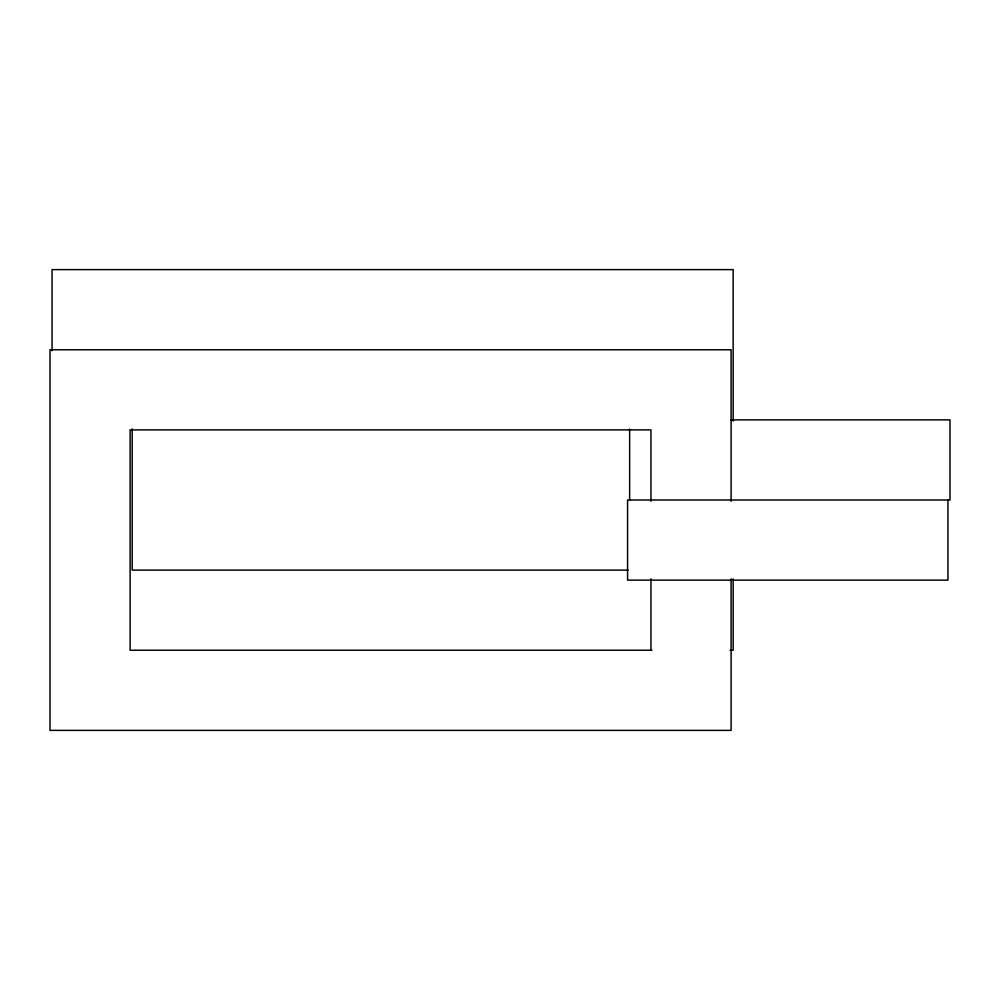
<?xml version="1.0" encoding="UTF-8"?>
<svg xmlns="http://www.w3.org/2000/svg" width="1000" height="1000" viewBox="0 0 1000 1000"><rect width="100%" height="100%" fill="white"/><g stroke="black" fill="none" stroke-linecap="round" stroke-linejoin="round"><path stroke-width="1.5" d="M730.85 419.875L950 419.875L950 500L627.575 500L627.575 580.125L947.938 580.125L947.938 500M628.088 570.112L132.2 570.112L132.2 428.9M651.925 650.238L130.125 650.238L130.125 429.888L650.962 429.888L650.962 501.275M730.037 650.238L733.162 650.238L733.162 578.987M733.162 421.138L733.162 269.625L52.062 269.625L52.062 350.737M731.1 501.275L731.1 349.762L50 349.762L50 730.375L731.1 730.375L731.1 578.862M650.962 578.862L650.962 650.238M629.637 429.113L629.637 500"/></g></svg>
